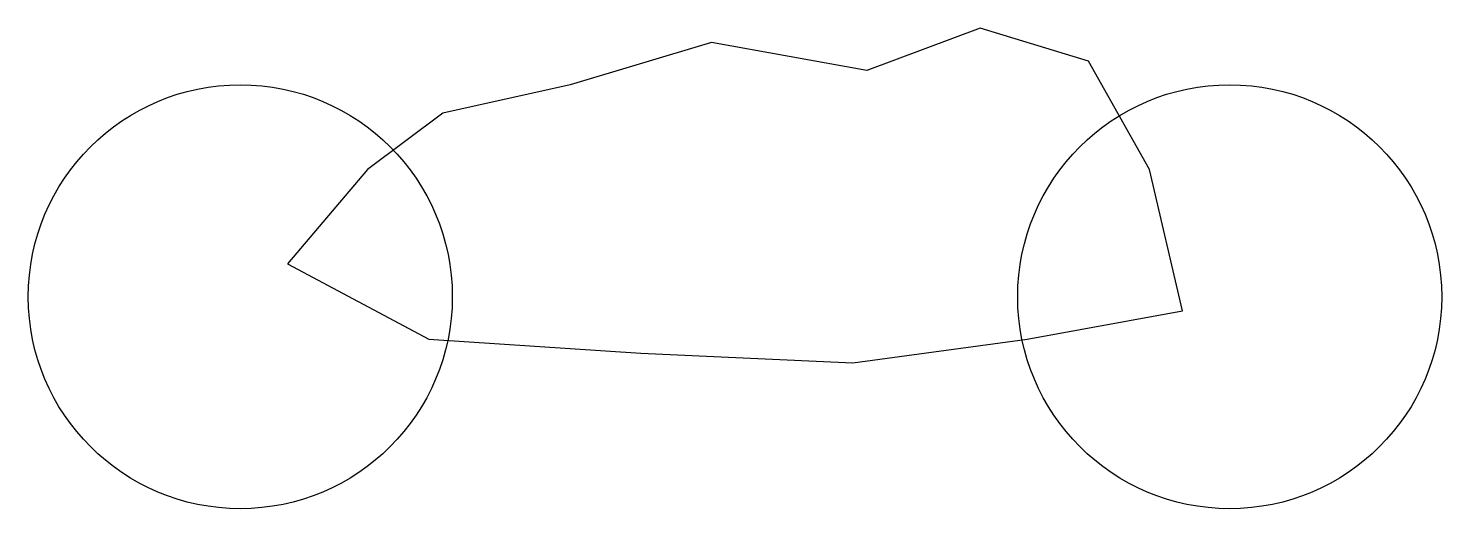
# Model space of a CAD drawing. Header units: millimetres. Extents: x -150 to 150, y -51 to 51.
import ezdxf

# ---------------------------------------------------------------- set-up
doc = ezdxf.new("R2010")
doc.units = ezdxf.units.MM

msp = doc.modelspace()

# ---------------------------------------------------------------- linework, layer by layer
msp.add_lwpolyline([(95, -9), (88, 21), (75, 44), (52, 51), (28, 42), (-5, 48), (-35, 39), (-62, 33), (-78, 21), (-95, 1), (-65, -15), (-20, -18), (25, -20), (62, -15)], close=True)
for centre in [(-105, -6), (105, -6)]:
    msp.add_circle(centre, 45)

doc.saveas('drawing.dxf')
